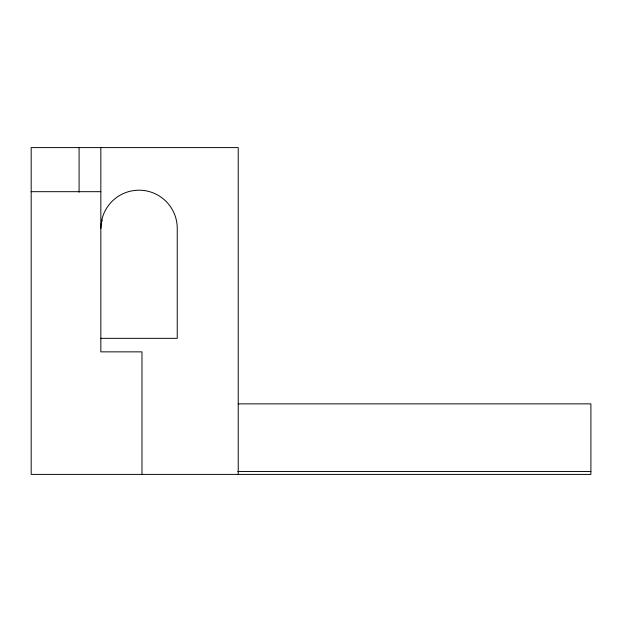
<?xml version="1.0" encoding="UTF-8"?>
<svg xmlns="http://www.w3.org/2000/svg" width="622" height="622" viewBox="0 0 622 622"><rect width="100%" height="100%" fill="white"/><g stroke="black" fill="none" stroke-linecap="round" stroke-linejoin="round"><path stroke-width="0.93" d="M100.834 228.422L102.132 218.532A38.206 38.206 0 0 1 177.247 228.422L177.247 338.337L100.834 338.337M101.106 224.2L101.93 220.056M31.178 191.685L100.834 191.685M238.226 403.865L590.9 403.865L590.9 474.399L31.178 474.399L31.178 147.601L238.226 147.601L238.226 474.399M237.767 471.46L590.9 471.46M141.979 474.399L141.979 351.858L100.834 351.858L100.834 147.601M79.087 147.601L79.087 192.206"/></g></svg>
